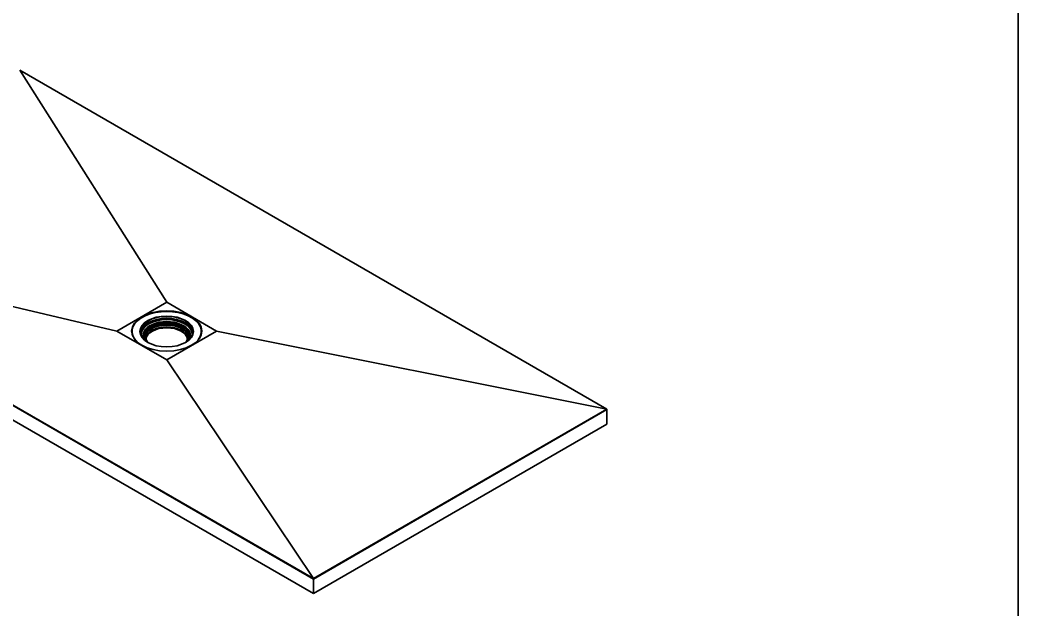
# Model space of a CAD drawing. Header units: millimetres. Extents: x 102 to 3000, y 150 to 4305.
# Drawn here: x 1377 to 3000, y 1108 to 2066 of the extents above; entities that cross this region are included whole.
import ezdxf

# ---------------------------------------------------------------- set-up
doc = ezdxf.new("R2010")
doc.units = ezdxf.units.MM
doc.header["$LTSCALE"] = 15
doc.layers.add('_Sichtbarkanten', color=7, linetype='Continuous', lineweight=35)
doc.layers.add('Rahmen (ISO)', color=7, linetype='Continuous', lineweight=35)

# ---------------------------------------------------------------- blocks, each defined once
blk = doc.blocks.new('Ränder Wedi_hoch')
at = {"layer": 'Rahmen (ISO)'}
blk.add_line((200, 287), (200, 10), dxfattribs=at)

msp = doc.modelspace()

# ---------------------------------------------------------------- linework, layer by layer
at = {"layer": '_Sichtbarkanten'}
for p, q in [((1376.878822429517, 1984.327560975707), (1376.851651968304, 1984.343882694251)), ((1376.878822429517, 1984.327560975707), (2331.390521729128, 1433.239974440429)), ((1376.878822429517, 1984.327560975707), (1615.508680889733, 1607.135667555653)), ((1854.165698204414, 1156.901861813241), (899.5715436025747, 1708.037053939456)), ((1854.155496678391, 1157.708204260669), (899.6437973787803, 1708.795790795946)), ((899.6437973787803, 1708.795790795946), (1534.399220882956, 1560.307098986915)), ((1854.165698204414, 1133.172429930029), (899.5715436025747, 1684.307622056243)), ((1534.399220882956, 1560.307098986915), (1615.508680889734, 1607.135667555653)), ((1615.508680889734, 1607.135667555653), (1696.635098224952, 1560.297308668775)), ((1615.525638218174, 1513.468740100037), (1534.399220882956, 1560.307098986915)), ((1559.079659553954, 1558.92436584753), (1559.079659553954, 1559.536738283226)), ((1696.635098224952, 1560.297308668775), (1615.525638218174, 1513.468740100037)), ((1671.954659553954, 1558.924365847529), (1671.954659553954, 1559.536738283225)), ((2331.390521729128, 1433.239974440429), (1696.635098224952, 1560.297308668775)), ((1578.804659553954, 1551.060437593973), (1578.804659553954, 1552.188269054876)), ((1652.229659553954, 1551.060437593973), (1652.229659553954, 1552.188269054876)), ((1854.155496678391, 1157.708204260669), (1615.525638218174, 1513.468740100037)), ((2331.462775505333, 1432.469457876348), (1854.165698204414, 1156.901861813241)), ((2331.417638137728, 1433.224953620073), (1854.182667139604, 1157.693214647603)), ((2331.390521729128, 1433.239974440429), (2331.417638137728, 1433.224953620073)), ((2331.462775505333, 1432.469457876348), (2331.417638137728, 1433.224953620073)), ((2331.462775505333, 1432.469457876348), (2331.462775505333, 1408.740025993136)), ((2331.462775505333, 1408.740025993136), (1854.165698204414, 1133.172429930029)), ((1854.155496678391, 1157.708204260669), (1854.182667139604, 1157.693214647603)), ((1854.165698204414, 1156.901861813241), (1854.182667139604, 1157.693214647603)), ((1854.165698204414, 1156.901861813241), (1854.165698204414, 1133.172429930029))]:
    msp.add_line(p, q, dxfattribs=at)
for centre, major_axis, ratio, start_param, end_param in [((1615.517159553954, 1559.536738283225), (56.43750000000006, -1.665334536937735e-13), 0.5773502691896267, 5.855646522484779, 9.852316745464142), ((1615.517159553954, 1559.230552065377), (-43.08750000000005, 1.353084311261909e-13), 0.5773502691896265, 2.360536686612998, 7.064241274156385), ((1615.517159553954, 1556.168689886899), (41.81250000000005, -1.316655118266397e-13), 0.5773502691896267, 6.101523588282064, 9.6064396796669), ((1615.517159553954, 1555.862503669051), (-41.43750000000004, 1.249000902703301e-13), 0.5773502691896266, 2.921742639459177, 6.503035321310212), ((1615.517159553954, 1556.168689886899), (43.08750000000003, -1.347880140833979e-13), 0.5773502691896266, 0.0615799722736451, 3.080012681316138), ((1615.517159553954, 1553.380040025884), (38.43750000000001, -1.186550857568136e-13), 0.5773502691896266, 5.920464306779045, 9.78749896116993), ((1615.517159553954, 1554.943945015507), (41.43750000000005, -1.275672276146445e-13), 0.5773502691896265, 0.01919864854967126, 3.122394005040133), ((1615.517159553954, 1552.188269054876), (36.71250000000003, -1.144917494144692e-13), 0.5773502691896266, 5.869595892154507, 9.838367375794457), ((1615.517159553953, 1557.699620976138), (-56.99999999999946, 4.163336342344337e-15), 0.5773502691896256, 6.077930574986193, 6.243632839828015), ((1615.517159553954, 1558.92436584753), (-56.43749999999985, 7.277472080885406e-14), 0.5773502691896267, 1.42142205487945e-14, 0.217443600232267), ((1615.517159553954, 1551.231706646514), (34.87755015066354, -1.11369247157711e-13), 0.5773502691896267, 5.800997883883916, 9.906965384065058), ((1615.517159553954, 1551.959682963006), (38.43749999999996, -1.204765454065893e-13), 0.5773502691896267, 0.03200716355504628, 3.109585490034758), ((1615.517159553954, 1550.16744001708), (34.12500000000002, -1.030425744730224e-13), 0.5773502691896266, 5.887174682716185, 9.820788585232775), ((1615.517159553954, 1547.289289569309), (34.12499999999999, -1.051242426441945e-13), 0.5773502691896266, 0.07310690340318553, 3.068485750186619), ((1615.517159553954, 1546.52382402469), (-33.75000000000001, -1.951563910473908e-15), 0.5773502691896256, 3.175343437729438, 6.249434523039954), ((1615.517159553954, 1546.095163319703), (33.75, -1.951563910473908e-15), 0.5773502691896256, 0.05105555707675759, 3.090537096513036), ((1615.517159553953, 1558.92436584753), (56.4375000000007, -3.351485755587191e-13), 0.5773502691896268, 6.065741706947313, 6.283185307179588), ((1615.517159553953, 1557.699620976138), (57.00000000000041, -1.561251128379126e-15), 0.5773502691896258, 0.03955246735157916, 0.205254732193414), ((1615.517159553954, 1551.060437593973), (-36.71249999999999, 1.112074827482744e-13), 0.5773502691896266, 1.902412249800327e-14, 0.301425865604291), ((1615.517159553953, 1551.060437593973), (36.71250000000045, -1.249000902703302e-13), 0.5773502691896266, 5.981759441575309, 6.283185307179592)]:
    msp.add_ellipse(centre, major_axis=major_axis, ratio=ratio, start_param=start_param, end_param=end_param, dxfattribs=at)
for centre, major_axis, ratio in [((1615.517159553954, 1560.302203827845), (57.00000000000001, -3.401445791695324e-12), 0.5773502691896256), ((1615.517159553954, 1559.536738283225), (43.46250000000008, -1.311450947838466e-13), 0.5773502691896266)]:
    msp.add_ellipse(centre, major_axis=major_axis, ratio=ratio, dxfattribs=at)

# ---------------------------------------------------------------- block references
at = {"xscale": 15, "yscale": 15, "zscale": 15}
msp.add_blockref('Ränder Wedi_hoch', (0, 0), dxfattribs=at)

doc.saveas('drawing.dxf')
